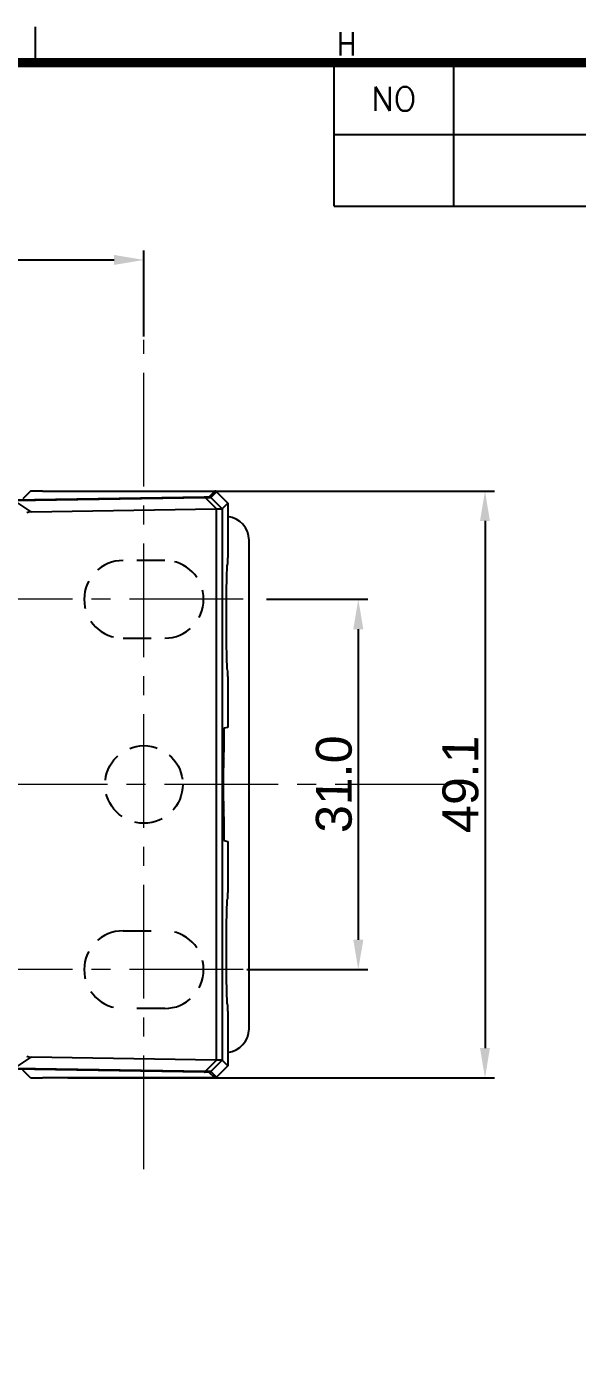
# Model space of a CAD drawing. Header units: millimetres. Extents: x 509 to 2357, y -197 to 647.
# Drawn here: x 2152.9 to 2198.9, y 96.1 to 208.6 of the extents above; entities that cross this region are included whole.
import ezdxf
from ezdxf.enums import TextEntityAlignment as Align

# ---------------------------------------------------------------- set-up
doc = ezdxf.new("R2010")
doc.units = ezdxf.units.MM
doc.header["$PDMODE"] = 3
doc.header["$PDSIZE"] = 0.7
for name, pattern in [('CENTER', [17.8, 10.75, -2.35, 2.35, -2.35]), ('CENTER2', [28.575, 19.05, -3.175, 3.175, -3.175]), ('HIDDEN', [3.525, 2.35, -1.175])]:
    doc.linetypes.add(name, pattern=pattern)
doc.layers.get('0').update_dxf_attribs({"linetype": 'CONTINUOUS'})
doc.layers.get('Defpoints').update_dxf_attribs({"linetype": 'CONTINUOUS'})
doc.layers.add('3', color=112, linetype='CENTER', lineweight=15)
for name, color, linetype in [('BRKT_HEATSINDXF_CONTINUOUS_LINE', 7, 'CONTINUOUS'), ('COVER_TERMINDXF_CONTINUOUS_LINE', 7, 'CONTINUOUS'), ('Dim', 1, 'CONTINUOUS')]:
    doc.layers.add(name, color=color, linetype=linetype)
doc.styles.add('OMI-1', font='arial.ttf', dxfattribs={"oblique": 1, "height": 3})
doc.styles.add('SIM', font='simplex')
doc.styles.get("Standard").update_dxf_attribs({"font": 'gulim.ttc', "width": 0.8})
doc.dimstyles.new('1', dxfattribs={"dimtxt": 5, "dimasz": 2.5, "dimexe": 0.8, "dimexo": 0.3, "dimgap": 0.5, "dimtad": 1, "dimtoh": 1, "dimdec": 1, "dimzin": 0, "dimdsep": 46, "dimtxsty": 'OMI-1', "dimcen": 0, "dimclrd": 256, "dimclre": 256, "dimclrt": 256, "dimadec": 0, "dimazin": 0, "dimtfac": 0.8, "dimtdec": 1, "dimtix": 1, "dimtmove": 0, "dimatfit": 3, "dimfxl": 1, "dimtolj": 1, "dimtzin": 0, "dimarcsym": 0})

# ---------------------------------------------------------------- blocks, each defined once
blk = doc.blocks.new('*D4127')
at = {"layer": 'Defpoints', "color": 0}
for p in [(2156.01, 169.79), (2156.01, 120.66), (2191.23, 120.66)]:
    blk.add_point(p, dxfattribs=at)
at = {"layer": 'Dim', "lineweight": -2}
for p, q in [((2156.31, 169.79), (2192.03, 169.79)), ((2191.23, 167.29), (2191.23, 123.16)), ((2156.31, 120.66), (2192.03, 120.66))]:
    blk.add_line(p, q, dxfattribs=at)
at = {"layer": 'Dim'}
for points in [[(2191.64, 167.29), (2190.81, 167.29), (2191.23, 169.79)], [(2190.81, 123.16), (2191.64, 123.16), (2191.23, 120.66)]]:
    blk.add_solid(points, dxfattribs=at)
at = {"layer": 'Dim', "insert": (2189.19, 145.23), "char_height": 3, "attachment_point": 5, "rotation": 90, "style": 'OMI-1'}
blk.add_mtext('\\A1;49.1', dxfattribs=at)
blk = doc.blocks.new('*D4134')
at = {"layer": 'Defpoints', "color": 0}
for p in [(2162.67, 189.14), (2162.67, 182.44), (1955.27, 173.24)]:
    blk.add_point(p, dxfattribs=at)
at = {"layer": 'Dim', "lineweight": -2}
for p, q in [((1955.27, 173.54), (1955.27, 189.94)), ((1957.77, 189.14), (2160.17, 189.14)), ((2162.67, 182.74), (2162.67, 189.94))]:
    blk.add_line(p, q, dxfattribs=at)
at = {"layer": 'Dim'}
for points in [[(1957.77, 189.56), (1957.77, 188.72), (1955.27, 189.14)], [(2160.17, 188.72), (2160.17, 189.56), (2162.67, 189.14)]]:
    blk.add_solid(points, dxfattribs=at)
at = {"layer": 'Dim', "insert": (2058.97, 191.17), "char_height": 3, "attachment_point": 5, "style": 'OMI-1'}
blk.add_mtext('\\A1;\\A1;207.5', dxfattribs=at)
blk = doc.blocks.new('*D4135')
at = {"layer": 'Defpoints', "color": 0}
for p in [(2172.64, 160.73), (2170.98, 129.73), (2180.62, 129.73)]:
    blk.add_point(p, dxfattribs=at)
at = {"layer": 'Dim', "lineweight": -2}
for p, q in [((2172.94, 160.73), (2181.42, 160.73)), ((2180.62, 158.23), (2180.62, 132.23)), ((2171.28, 129.73), (2181.42, 129.73))]:
    blk.add_line(p, q, dxfattribs=at)
at = {"layer": 'Dim'}
for points in [[(2181.04, 158.23), (2180.2, 158.23), (2180.62, 160.73)], [(2180.2, 132.23), (2181.04, 132.23), (2180.62, 129.73)]]:
    blk.add_solid(points, dxfattribs=at)
at = {"layer": 'Dim', "insert": (2178.59, 145.23), "char_height": 3, "attachment_point": 5, "rotation": 90, "style": 'OMI-1'}
blk.add_mtext('\\A1;31.0', dxfattribs=at)

msp = doc.modelspace()

# ---------------------------------------------------------------- linework, layer by layer
for p, q in [((2153.59, 205.65), (2153.59, 208.65)), ((2178.59, 193.65), (2178.59, 205.65)), ((2188.59, 205.65), (2188.59, 193.65)), ((2178.59, 199.65), (2353.59, 199.65)), ((2178.59, 193.65), (2353.59, 193.65))]:
    msp.add_line(p, q)
at = {"color": 7, "linetype": 'HIDDEN'}
for p, q in [((2164.42, 163.98), (2160.92, 163.98)), ((2160.92, 157.48), (2164.42, 157.48)), ((2160.92, 132.98), (2164.42, 132.98)), ((2164.42, 126.48), (2160.92, 126.48))]:
    msp.add_line(p, q, dxfattribs=at)
at = {"const_width": 0.8}
msp.add_lwpolyline([(2353.59, 205.65), (1803.59, 205.65), (1803.59, -174.35), (2353.59, -174.35)], close=True, dxfattribs=at)
at = {"color": 7, "linetype": 'HIDDEN'}
msp.add_circle((2162.67, 145.23), 3.25, dxfattribs=at)
for centre, start, end in [((2160.92, 160.73), 90, 270), ((2164.42, 160.73), 270, 90), ((2160.92, 129.73), 90, 270), ((2164.42, 129.73), 270, 90)]:
    msp.add_arc(centre, 3.25, start, end, dxfattribs=at)
at = {"layer": '3', "linetype": 'CENTER2', "ltscale": 0.5}
for p, q in [((2162.67, 113.02), (2162.67, 182.44)), ((2170.98, 160.73), (2150.86, 160.73)), ((2188.2, 145.23), (1917.43, 145.23)), ((2170.98, 129.73), (2150.86, 129.73))]:
    msp.add_line(p, q, dxfattribs=at)
at = {"layer": 'BRKT_HEATSINDXF_CONTINUOUS_LINE', "color": 7, "linetype": 'Continuous'}
msp.add_line((2171.47, 124.78), (2171.47, 165.68), dxfattribs=at)
for centre, start, end in [((2169.47, 165.68), 0, 83.1868), ((2169.47, 124.78), 276.8132, 0)]:
    msp.add_arc(centre, 2, start, end, dxfattribs=at)
at = {"layer": 'COVER_TERMINDXF_CONTINUOUS_LINE', "color": 7, "linetype": 'Continuous'}
for p, q in [((2151.71, 169.06), (2167.71, 169.31)), ((2151.8, 169), (2167.81, 169.25)), ((2153.23, 168.06), (2151.8, 169)), ((2153.17, 169.77), (2152.54, 169.15)), ((2154.17, 169.79), (2168.61, 169.79)), ((2168.74, 168.3), (2167.81, 169.25)), ((2168.14, 169.32), (2168.61, 169.79)), ((2168.28, 169.26), (2168.75, 169.73)), ((2169.23, 168.3), (2168.28, 169.26)), ((2168.75, 169.73), (2169.71, 168.78)), ((2153.23, 168.06), (2168.72, 168.3)), ((2168.72, 168.3), (2168.72, 122.16)), ((2169.23, 168.3), (2169.71, 168.78)), ((2169.23, 168.3), (2169.23, 122.15)), ((2169.71, 168.78), (2169.71, 164.19)), ((2169.7, 163.69), (2169.63, 163.63)), ((2169.7, 154.76), (2169.63, 154.83)), ((2169.71, 154.26), (2169.71, 149.99)), ((2169.71, 149.99), (2169.37, 149.93)), ((2169.37, 149.93), (2169.37, 147.94)), ((2169.36, 147.44), (2169.35, 147.43)), ((2169.36, 143.01), (2169.35, 143.03)), ((2169.37, 142.51), (2169.37, 140.53)), ((2169.37, 140.53), (2169.71, 140.46)), ((2169.71, 140.46), (2169.71, 136.19)), ((2169.7, 135.69), (2169.63, 135.63)), ((2169.7, 126.76), (2169.63, 126.83)), ((2169.71, 126.26), (2169.71, 121.67)), ((2151.8, 121.45), (2153.23, 122.39)), ((2168.72, 122.16), (2153.23, 122.39)), ((2168.74, 122.16), (2167.81, 121.21)), ((2169.23, 122.15), (2168.28, 121.19)), ((2169.71, 121.67), (2168.75, 120.72)), ((2169.71, 121.67), (2169.23, 122.15)), ((2167.71, 121.15), (2151.71, 121.39)), ((2167.81, 121.21), (2151.8, 121.45)), ((2153.17, 120.68), (2152.54, 121.31)), ((2168.61, 120.66), (2154.17, 120.66)), ((2168.61, 120.66), (2168.14, 121.13)), ((2168.75, 120.72), (2168.28, 121.19))]:
    msp.add_line(p, q, dxfattribs=at)
for centre, major_axis, ratio, start_param, end_param in [((2154.17, 169.77), (1, 0), 0.017455, 1.570796, 3.124139), ((2168.61, 169.59), (0.141, 0.141), 0.999695, 0, 0.785246), ((2154.15, 165.94), (-1.33, 2), 0.5299, -0.32785, -0.049348), ((2167.73, 169.82), (-1.36, 1.39), 0.458061, -3.55212, -3.535919), ((2167.73, 169.8), (-1.5, 1.5), 0.01745, -3.178318, -3.141587), ((2169.63, 159.23), (0, 4.4), 0.017455, 0.017453, 3.124139), ((2169.7, 164.19), (0, 0.5), 0.017455, -3.124139, -1.570796), ((2169.7, 154.26), (0, 0.5), 0.017455, -1.570796, -0.017453), ((2169.35, 145.23), (0, 2.2), 0.017455, 0.017453, 3.124139), ((2169.36, 147.94), (0, 0.5), 0.017455, -3.124139, -1.570796), ((2169.36, 142.51), (0, 0.5), 0.017455, -1.570796, -0.017453), ((2169.7, 136.19), (0, 0.5), 0.017455, -3.124139, -1.570796), ((2169.63, 131.23), (0, 4.4), 0.017455, 0.017453, 3.124139), ((2169.7, 126.26), (0, 0.5), 0.017455, -1.570796, -0.017453), ((2154.15, 124.52), (1.33, 2), 0.5299, -3.092244, -2.813743), ((2167.73, 120.64), (1.36, 1.39), 0.458061, 0.394327, 0.410527), ((2167.73, 120.65), (1.5, 1.5), 0.01745, -0.000005, 0.036725), ((2154.17, 120.68), (1, 0), 0.017455, -3.124139, -1.570796), ((2168.61, 120.86), (0.141, -0.141), 0.999695, -0.785246, 0)]:
    msp.add_ellipse(centre, major_axis=major_axis, ratio=ratio, start_param=start_param, end_param=end_param, dxfattribs=at)
for points, knots in [([(2167.71, 169.31), (2167.77, 169.31), (2167.88, 169.31), (2168, 169.31), (2168.07, 169.32), (2168.11, 169.32), (2168.13, 169.32), (2168.14, 169.32), (2168.14, 169.32)], [0, 0, 0, 0, 0.418149, 0.733476, 0.84656, 0.928496, 0.979183, 1, 1, 1, 1]), ([(2167.71, 169.31), (2167.72, 169.31), (2167.76, 169.3), (2167.79, 169.27), (2167.81, 169.25)], [0, 0, 0, 0, 0.229597, 1, 1, 1, 1]), ([(2167.81, 169.25), (2167.87, 169.25), (2167.99, 169.25), (2168.13, 169.26), (2168.23, 169.26), (2168.27, 169.27), (2168.28, 169.26)], [0, 0, 0, 0, 0.409614, 0.721111, 0.919295, 1, 1, 1, 1]), ([(2168.74, 168.3), (2168.81, 168.3), (2168.92, 168.3), (2169.07, 168.31), (2169.17, 168.31), (2169.22, 168.31), (2169.23, 168.3)], [0, 0, 0, 0, 0.400019, 0.707195, 0.909419, 1, 1, 1, 1]), ([(2169.23, 122.15), (2169.22, 122.14), (2169.17, 122.14), (2169.07, 122.14), (2168.92, 122.15), (2168.81, 122.15), (2168.74, 122.16)], [0, 0, 0, 0, 0.090582, 0.292806, 0.599982, 1, 1, 1, 1]), ([(2167.71, 121.15), (2167.72, 121.15), (2167.76, 121.15), (2167.79, 121.18), (2167.81, 121.21)], [0, 0, 0, 0, 0.229595, 1, 1, 1, 1]), ([(2168.14, 121.13), (2168.14, 121.13), (2168.13, 121.13), (2168.11, 121.14), (2168.07, 121.14), (2168, 121.14), (2167.88, 121.14), (2167.77, 121.15), (2167.71, 121.15)], [0, 0, 0, 0, 0.020787, 0.071452, 0.153316, 0.266345, 0.581712, 1, 1, 1, 1]), ([(2168.28, 121.19), (2168.27, 121.19), (2168.23, 121.19), (2168.13, 121.19), (2167.99, 121.2), (2167.87, 121.2), (2167.81, 121.21)], [0, 0, 0, 0, 0.080643, 0.27871, 0.59025, 1, 1, 1, 1])]:
    msp.add_open_spline(points, degree=3, knots=knots, dxfattribs=at)
for points in [[(2168.14, 169.32), (2168.19, 169.32), (2168.25, 169.3), (2168.28, 169.26)], [(2168.14, 121.13), (2168.19, 121.13), (2168.25, 121.15), (2168.28, 121.19)]]:
    msp.add_open_spline(points, degree=3, dxfattribs=at)

# ---------------------------------------------------------------- texts
at = {"width": 0.85}
msp.add_text('H', height=2, dxfattribs=at).set_placement((2178.84, 206.23))
at = {"style": 'SIM'}
msp.add_text('NO', height=2, dxfattribs=at).set_placement((2183.59, 202.62), align=Align.MIDDLE)

# ---------------------------------------------------------------- dimensions: what is measured, and where the dimension line sits
at = {"layer": 'Dim'}
dim = msp.add_linear_dim(base=(2162.67, 189.14), p1=(1955.27, 173.24), p2=(2162.67, 182.44), text='\\A1;207.5', dimstyle='1', override={"dimtxt": 7, "dimtxsty": 'OMI-1'}, dxfattribs=at)
dim.commit()
dim.dimension.update_dxf_attribs({"geometry": '*D4134', "text_midpoint": (2058.97, 189.14), "dimtype": 160})
dim = msp.add_linear_dim(base=(2191.23, 120.66), p1=(2156.01, 169.79), p2=(2156.01, 120.66), angle=90, dimstyle='1', dxfattribs=at)
dim.commit()
dim.dimension.update_dxf_attribs({"geometry": '*D4127', "text_midpoint": (2189.19, 145.23)})
dim = msp.add_linear_dim(base=(2180.62, 129.73), p1=(2172.64, 160.73), p2=(2170.98, 129.73), angle=90, dimstyle='1', override={"dimtxt": 7}, dxfattribs=at)
dim.commit()
dim.dimension.update_dxf_attribs({"geometry": '*D4135', "text_midpoint": (2178.59, 145.23)})

doc.saveas('drawing.dxf')
